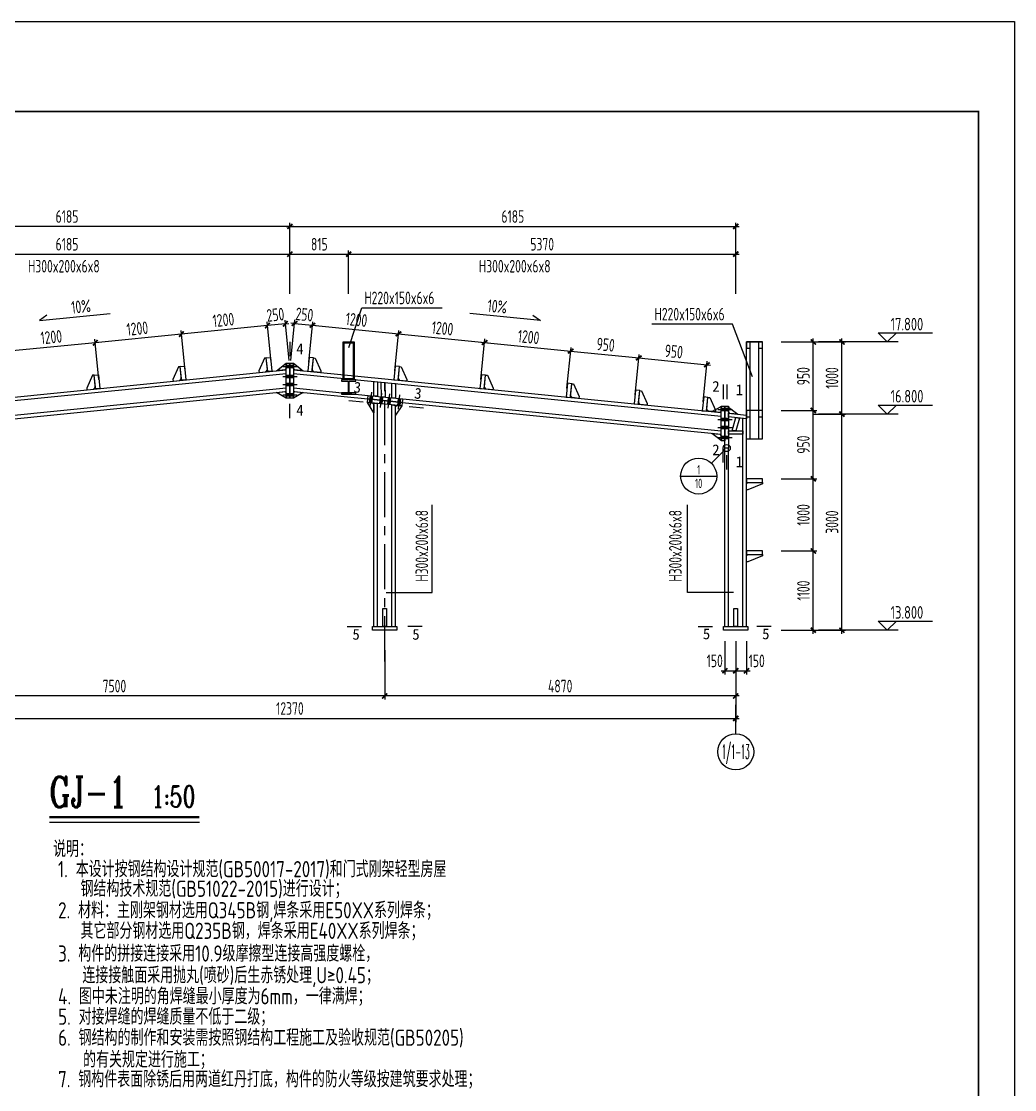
# Model space of a CAD drawing. Extents: x -321761 to 1215725, y 241863 to 438812.
# Drawn here: x 1141164 to 1168725, y 271612 to 301263 of the extents above; entities that cross this region are included whole.
import ezdxf
from ezdxf.enums import TextEntityAlignment as Align

# ---------------------------------------------------------------- set-up
doc = ezdxf.new("R2010")
doc.units = 0
doc.header["$LTSCALE"] = 1000
doc.linetypes.add('CENTER', pattern=[2, 1.25, -0.25, 0.25, -0.25])
doc.linetypes.add('HIDDEN', pattern=[0.375, 0.25, -0.125])
doc.layers.get('0').update_dxf_attribs({"linetype": 'CONTINUOUS'})
doc.layers.get('Defpoints').update_dxf_attribs({"linetype": 'CONTINUOUS'})
for name, color, linetype in [('10', 7, 'CONTINUOUS'), ('114', 2, 'CONTINUOUS'), ('130', 253, 'CONTINUOUS'), ('14', 2, 'CONTINUOUS'), ('AXIS', 253, 'CENTER'), ('AXIS_NUM', 7, 'CONTINUOUS'), ('BORDER', 7, 'CONTINUOUS'), ('DIM', 3, 'CONTINUOUS'), ('DIM_SYMB', 3, 'CONTINUOUS'), ('PUB_TEXT', 7, 'CONTINUOUS'), ('墙线__粗线', 7, 'CONTINUOUS'), ('女儿墙', 3, 'HIDDEN'), ('尺寸标注', 253, 'CONTINUOUS'), ('柱子', 3, 'CONTINUOUS'), ('标注文字', 3, 'CONTINUOUS'), ('楼层标高', 253, 'CONTINUOUS'), ('索引符号标注', 253, 'CONTINUOUS')]:
    doc.layers.add(name, color=color, linetype=linetype)
doc.styles.add('_TCH_AXIS', font='COMPLEX', dxfattribs={"bigfont": 'GBCBIG'})
doc.styles.add('PkpmHz', font='Pkpmeng', dxfattribs={"width": 0.7, "bigfont": 'hztxt'})
doc.styles.add('TESSDREN', font='tssdeng.shx', dxfattribs={"width": 0.7, "height": 300, "bigfont": 'tssdchn.shx'})
doc.styles.add('TSSD_Axis', font='Complex.shx', dxfattribs={"width": 0.7, "bigfont": 'hztxt.shx'})
doc.styles.add('TSSD_Dimension', font='Tssdeng.shx', dxfattribs={"width": 0.7, "bigfont": 'hztxt.shx'})
doc.styles.add('TSSD_Rein', font='Tssdeng.shx', dxfattribs={"width": 0.7, "bigfont": 'hztxt.shx'})
doc.styles.add('宋体', font='宋体', dxfattribs={"height": 3})
doc.dimstyles.new('TSSD_50_100', dxfattribs={"dimtxt": 350, "dimasz": 100, "dimexe": 100, "dimexo": 250, "dimgap": 100, "dimtad": 1, "dimdec": 0, "dimlfac": 0.5, "dimzin": 0, "dimdsep": 46, "dimtxsty": 'TSSD_Dimension', "dimblk": 'ARCHTICK', "dimblk1": 'ARCHTICK', "dimblk2": 'ARCHTICK', "dimcen": 0, "dimdle": 100, "dimclrt": 7, "dimadec": 0, "dimazin": 0, "dimtfac": 1, "dimtdec": 0, "dimtix": 1, "dimtmove": 2, "dimatfit": 3, "dimldrblk": 'ARCHTICK', "dimfxl": 1, "dimtolj": 1, "dimtzin": 0, "dimarcsym": 0})

# ---------------------------------------------------------------- blocks, each defined once
blk = doc.blocks.new('_ArchTick')
at = {"color": 0, "linetype": 'ByBlock', "const_width": 0.5}
blk.add_lwpolyline([(-0.71, -0.71), (0.71, 0.71)], dxfattribs=at)
blk = doc.blocks.new('*D807')
at = {"layer": 'Defpoints', "color": 0}
for p in [(1160686, 284308), (1160986, 284308), (1160986, 283238)]:
    blk.add_point(p, dxfattribs=at)
at = {"layer": 'DIM', "color": 0, "lineweight": -2}
for p, q in [((1160686, 284058), (1160686, 283138)), ((1160986, 284058), (1160986, 283138)), ((1160586, 283238), (1161086, 283238))]:
    blk.add_line(p, q, dxfattribs=at)
at = {"layer": 'DIM', "color": 0, "lineweight": -2, "xscale": 100, "yscale": 100, "zscale": 100, "rotation": 180}
blk.add_blockref('_ArchTick', (1160686, 283238), dxfattribs=at)
at = {"layer": 'DIM', "color": 0, "lineweight": -2, "xscale": 100, "yscale": 100, "zscale": 100}
blk.add_blockref('_ArchTick', (1160986, 283238), dxfattribs=at)
at = {"layer": 'DIM', "color": 7, "insert": (1160404, 283513), "char_height": 350, "attachment_point": 5, "style": 'TSSD_Dimension'}
blk.add_mtext('\\A1;150', dxfattribs=at)
blk = doc.blocks.new('*D808')
at = {"layer": 'Defpoints', "color": 0}
for p in [(1160986, 284308), (1161286, 284308), (1161286, 283238)]:
    blk.add_point(p, dxfattribs=at)
at = {"layer": 'DIM', "color": 0, "lineweight": -2}
for p, q in [((1160986, 284058), (1160986, 283138)), ((1161286, 284058), (1161286, 283138)), ((1160886, 283238), (1161386, 283238))]:
    blk.add_line(p, q, dxfattribs=at)
at = {"layer": 'DIM', "color": 0, "lineweight": -2, "xscale": 100, "yscale": 100, "zscale": 100, "rotation": 180}
blk.add_blockref('_ArchTick', (1160986, 283238), dxfattribs=at)
at = {"layer": 'DIM', "color": 0, "lineweight": -2, "xscale": 100, "yscale": 100, "zscale": 100}
blk.add_blockref('_ArchTick', (1161286, 283238), dxfattribs=at)
at = {"layer": 'DIM', "color": 7, "insert": (1161569, 283513), "char_height": 350, "attachment_point": 5, "style": 'TSSD_Dimension'}
blk.add_mtext('\\A1;150', dxfattribs=at)
blk = doc.blocks.new('*D809')
at = {"layer": 'Defpoints', "color": 0}
for p in [(1136246, 284058), (1151246, 284058), (1136246, 282538)]:
    blk.add_point(p, dxfattribs=at)
at = {"layer": 'DIM', "color": 0, "lineweight": -2}
for p, q in [((1136246, 283808), (1136246, 282438)), ((1151246, 283808), (1151246, 282438)), ((1151346, 282538), (1136146, 282538))]:
    blk.add_line(p, q, dxfattribs=at)
at = {"layer": 'DIM', "color": 0, "lineweight": -2, "xscale": 100, "yscale": 100, "zscale": 100, "rotation": 180}
blk.add_blockref('_ArchTick', (1136246, 282538), dxfattribs=at)
at = {"layer": 'DIM', "color": 0, "lineweight": -2, "xscale": 100, "yscale": 100, "zscale": 100}
blk.add_blockref('_ArchTick', (1151246, 282538), dxfattribs=at)
at = {"layer": 'DIM', "color": 7, "insert": (1143746, 282813), "char_height": 350, "attachment_point": 5, "style": 'TSSD_Dimension'}
blk.add_mtext('\\A1;7500', dxfattribs=at)
blk = doc.blocks.new('*D812')
at = {"layer": 'Defpoints', "color": 0}
for p in [(1148616, 294802), (1136246, 293452), (1148616, 293452)]:
    blk.add_point(p, dxfattribs=at)
at = {"layer": 'DIM', "color": 0, "lineweight": -2}
for p, q in [((1136146, 294802), (1148716, 294802)), ((1136246, 293702), (1136246, 294902)), ((1148616, 293702), (1148616, 294902))]:
    blk.add_line(p, q, dxfattribs=at)
at = {"layer": 'DIM', "color": 0, "lineweight": -2, "xscale": 100, "yscale": 100, "zscale": 100, "rotation": 180}
blk.add_blockref('_ArchTick', (1136246, 294802), dxfattribs=at)
at = {"layer": 'DIM', "color": 0, "lineweight": -2, "xscale": 100, "yscale": 100, "zscale": 100}
blk.add_blockref('_ArchTick', (1148616, 294802), dxfattribs=at)
at = {"layer": 'DIM', "color": 7, "insert": (1142431, 295077), "char_height": 350, "attachment_point": 5, "style": 'TSSD_Dimension'}
blk.add_mtext('\\A1;6185', dxfattribs=at)
blk = doc.blocks.new('*D813')
at = {"layer": 'Defpoints', "color": 0}
for p in [(1160986, 294802), (1150246, 293452), (1160986, 293452)]:
    blk.add_point(p, dxfattribs=at)
at = {"layer": 'DIM', "color": 0, "lineweight": -2}
for p, q in [((1150146, 294802), (1161086, 294802)), ((1150246, 293702), (1150246, 294902)), ((1160986, 293702), (1160986, 294902))]:
    blk.add_line(p, q, dxfattribs=at)
at = {"layer": 'DIM', "color": 0, "lineweight": -2, "xscale": 100, "yscale": 100, "zscale": 100, "rotation": 180}
blk.add_blockref('_ArchTick', (1150246, 294802), dxfattribs=at)
at = {"layer": 'DIM', "color": 0, "lineweight": -2, "xscale": 100, "yscale": 100, "zscale": 100}
blk.add_blockref('_ArchTick', (1160986, 294802), dxfattribs=at)
at = {"layer": 'DIM', "color": 7, "insert": (1155616, 295077), "char_height": 350, "attachment_point": 5, "style": 'TSSD_Dimension'}
blk.add_mtext('\\A1;5370', dxfattribs=at)
blk = doc.blocks.new('*D814')
at = {"layer": 'Defpoints', "color": 0}
for p in [(1147992, 292821), (1148119, 291552), (1148616, 291602)]:
    blk.add_point(p, dxfattribs=at)
at = {"layer": 'DIM', "color": 0, "lineweight": -2}
for p, q in [((1148591, 291851), (1148480, 292970)), ((1147992, 292821), (1147892, 292811)), ((1148094, 291801), (1147982, 292920)), ((1148489, 292870), (1147992, 292821)), ((1148489, 292870), (1148589, 292880))]:
    blk.add_line(p, q, dxfattribs=at)
at = {"layer": 'DIM', "color": 0, "lineweight": -2, "xscale": 100, "yscale": 100, "zscale": 100}
for p, rotation in [((1148489, 292870), 185.7087476760447), ((1147992, 292821), 5.708747676044717)]:
    blk.add_blockref('_ArchTick', p, dxfattribs=dict(at, rotation=rotation))
at = {"layer": 'DIM', "color": 7, "insert": (1148213, 293119), "char_height": 350, "attachment_point": 5, "rotation": 5.7087, "style": 'TSSD_Dimension'}
blk.add_mtext('\\A1;250', dxfattribs=at)
blk = doc.blocks.new('*D815')
at = {"layer": 'Defpoints', "color": 0}
for p in [(1145604, 292582), (1148119, 291552), (1145731, 291313)]:
    blk.add_point(p, dxfattribs=at)
at = {"layer": 'DIM', "color": 0, "lineweight": -2}
for p, q in [((1148091, 292831), (1145504, 292572)), ((1145706, 291562), (1145594, 292682)), ((1148094, 291801), (1147982, 292920))]:
    blk.add_line(p, q, dxfattribs=at)
at = {"layer": 'DIM', "color": 0, "lineweight": -2, "xscale": 100, "yscale": 100, "zscale": 100}
for p, rotation in [((1145604, 292582), 185.7087476760834), ((1147992, 292821), 5.70874767608335)]:
    blk.add_blockref('_ArchTick', p, dxfattribs=dict(at, rotation=rotation))
at = {"layer": 'DIM', "color": 7, "insert": (1146771, 292975), "char_height": 350, "attachment_point": 5, "rotation": 5.7087, "style": 'TSSD_Dimension'}
blk.add_mtext('\\A1;1200', dxfattribs=at)
blk = doc.blocks.new('*D816')
at = {"layer": 'Defpoints', "color": 0}
for p in [(1143216, 292343), (1145731, 291313), (1143343, 291074)]:
    blk.add_point(p, dxfattribs=at)
at = {"layer": 'DIM', "color": 0, "lineweight": -2}
for p, q in [((1145706, 291562), (1145594, 292682)), ((1145703, 292592), (1143116, 292333)), ((1143318, 291323), (1143206, 292443))]:
    blk.add_line(p, q, dxfattribs=at)
at = {"layer": 'DIM', "color": 0, "lineweight": -2, "xscale": 100, "yscale": 100, "zscale": 100}
for p, rotation in [((1145604, 292582), 5.70874767608335), ((1143216, 292343), 185.7087476760834)]:
    blk.add_blockref('_ArchTick', p, dxfattribs=dict(at, rotation=rotation))
at = {"layer": 'DIM', "color": 7, "insert": (1144382, 292736), "char_height": 350, "attachment_point": 5, "rotation": 5.7087, "style": 'TSSD_Dimension'}
blk.add_mtext('\\A1;1200', dxfattribs=at)
blk = doc.blocks.new('*D817')
at = {"layer": 'Defpoints', "color": 0}
for p in [(1140828, 292105), (1143343, 291074), (1140955, 290835)]:
    blk.add_point(p, dxfattribs=at)
at = {"layer": 'DIM', "color": 0, "lineweight": -2}
for p, q in [((1143315, 292353), (1140728, 292095)), ((1143318, 291323), (1143206, 292443)), ((1140930, 291084), (1140818, 292204))]:
    blk.add_line(p, q, dxfattribs=at)
at = {"layer": 'DIM', "color": 0, "lineweight": -2, "xscale": 100, "yscale": 100, "zscale": 100}
for p, rotation in [((1143216, 292343), 5.70874767608335), ((1140828, 292105), 185.7087476760834)]:
    blk.add_blockref('_ArchTick', p, dxfattribs=dict(at, rotation=rotation))
at = {"layer": 'DIM', "color": 7, "insert": (1141994, 292498), "char_height": 350, "attachment_point": 5, "rotation": 5.7087, "style": 'TSSD_Dimension'}
blk.add_mtext('\\A1;1200', dxfattribs=at)
blk = doc.blocks.new('*D820')
at = {"layer": 'Defpoints', "color": 0}
for p in [(1149241, 292827), (1148616, 291602), (1149114, 291552)]:
    blk.add_point(p, dxfattribs=at)
at = {"layer": 'DIM', "color": 0, "lineweight": -2}
for p, q in [((1148641, 291851), (1148754, 292976)), ((1148744, 292877), (1148644, 292887)), ((1148744, 292877), (1149241, 292827)), ((1149139, 291801), (1149251, 292926)), ((1149241, 292827), (1149341, 292817))]:
    blk.add_line(p, q, dxfattribs=at)
at = {"layer": 'DIM', "color": 0, "lineweight": -2, "xscale": 100, "yscale": 100, "zscale": 100}
for p, rotation in [((1148744, 292877), 354.284827268692), ((1149241, 292827), 174.284827268692)]:
    blk.add_blockref('_ArchTick', p, dxfattribs=dict(at, rotation=rotation))
at = {"layer": 'DIM', "color": 7, "insert": (1149020, 293125), "char_height": 350, "attachment_point": 5, "rotation": 354.2848, "style": 'TSSD_Dimension'}
blk.add_mtext('\\A1;250', dxfattribs=at)
blk = doc.blocks.new('*D821')
at = {"layer": 'Defpoints', "color": 0}
for p in [(1151629, 292588), (1149114, 291552), (1151502, 291313)]:
    blk.add_point(p, dxfattribs=at)
at = {"layer": 'DIM', "color": 0, "lineweight": -2}
for p, q in [((1149139, 291801), (1149251, 292926)), ((1149142, 292837), (1151729, 292578)), ((1151527, 291562), (1151639, 292687))]:
    blk.add_line(p, q, dxfattribs=at)
at = {"layer": 'DIM', "color": 0, "lineweight": -2, "xscale": 100, "yscale": 100, "zscale": 100}
for p, rotation in [((1149241, 292827), 174.2848272685571), ((1151629, 292588), 354.2848272685571)]:
    blk.add_blockref('_ArchTick', p, dxfattribs=dict(at, rotation=rotation))
at = {"layer": 'DIM', "color": 7, "insert": (1150463, 292981), "char_height": 350, "attachment_point": 5, "rotation": 354.2848, "style": 'TSSD_Dimension'}
blk.add_mtext('\\A1;1200', dxfattribs=at)
blk = doc.blocks.new('*D822')
at = {"layer": 'Defpoints', "color": 0}
for p in [(1154018, 292349), (1151502, 291313), (1153890, 291074)]:
    blk.add_point(p, dxfattribs=at)
at = {"layer": 'DIM', "color": 0, "lineweight": -2}
for p, q in [((1151527, 291562), (1151639, 292687)), ((1151530, 292598), (1154117, 292339)), ((1153915, 291323), (1154028, 292448))]:
    blk.add_line(p, q, dxfattribs=at)
at = {"layer": 'DIM', "color": 0, "lineweight": -2, "xscale": 100, "yscale": 100, "zscale": 100}
for p, rotation in [((1151629, 292588), 174.2848272685571), ((1154018, 292349), 354.2848272685571)]:
    blk.add_blockref('_ArchTick', p, dxfattribs=dict(at, rotation=rotation))
at = {"layer": 'DIM', "color": 7, "insert": (1152851, 292742), "char_height": 350, "attachment_point": 5, "rotation": 354.2848, "style": 'TSSD_Dimension'}
blk.add_mtext('\\A1;1200', dxfattribs=at)
blk = doc.blocks.new('*D823')
at = {"layer": 'Defpoints', "color": 0}
for p in [(1156406, 292110), (1153890, 291074), (1156278, 290835)]:
    blk.add_point(p, dxfattribs=at)
at = {"layer": 'DIM', "color": 0, "lineweight": -2}
for p, q in [((1153915, 291323), (1154028, 292448)), ((1153918, 292359), (1156505, 292100)), ((1156303, 291084), (1156416, 292209))]:
    blk.add_line(p, q, dxfattribs=at)
at = {"layer": 'DIM', "color": 0, "lineweight": -2, "xscale": 100, "yscale": 100, "zscale": 100}
for p, rotation in [((1154018, 292349), 174.2848272685571), ((1156406, 292110), 354.2848272685571)]:
    blk.add_blockref('_ArchTick', p, dxfattribs=dict(at, rotation=rotation))
at = {"layer": 'DIM', "color": 7, "insert": (1155239, 292503), "char_height": 350, "attachment_point": 5, "rotation": 354.2848, "style": 'TSSD_Dimension'}
blk.add_mtext('\\A1;1200', dxfattribs=at)
blk = doc.blocks.new('*D824')
at = {"layer": 'Defpoints', "color": 0}
for p in [(1158296, 291921), (1156278, 290835), (1158169, 290646)]:
    blk.add_point(p, dxfattribs=at)
at = {"layer": 'DIM', "color": 0, "lineweight": -2}
for p, q in [((1156303, 291084), (1156416, 292209)), ((1156306, 292120), (1158396, 291911)), ((1158194, 290895), (1158306, 292020))]:
    blk.add_line(p, q, dxfattribs=at)
at = {"layer": 'DIM', "color": 0, "lineweight": -2, "xscale": 100, "yscale": 100, "zscale": 100}
for p, rotation in [((1156406, 292110), 174.2848272685571), ((1158296, 291921), 354.2848272685571)]:
    blk.add_blockref('_ArchTick', p, dxfattribs=dict(at, rotation=rotation))
at = {"layer": 'DIM', "color": 7, "insert": (1157378, 292289), "char_height": 350, "attachment_point": 5, "rotation": 354.2848, "style": 'TSSD_Dimension'}
blk.add_mtext('\\A1;950', dxfattribs=at)
blk = doc.blocks.new('*D825')
at = {"layer": 'Defpoints', "color": 0}
for p in [(1160187, 291731), (1158169, 290646), (1160059, 290457)]:
    blk.add_point(p, dxfattribs=at)
at = {"layer": 'DIM', "color": 0, "lineweight": -2}
for p, q in [((1158194, 290895), (1158306, 292020)), ((1158197, 291931), (1160286, 291721)), ((1160084, 290705), (1160197, 291831))]:
    blk.add_line(p, q, dxfattribs=at)
at = {"layer": 'DIM', "color": 0, "lineweight": -2, "xscale": 100, "yscale": 100, "zscale": 100}
for p, rotation in [((1158296, 291921), 174.2848272685571), ((1160187, 291731), 354.2848272685571)]:
    blk.add_blockref('_ArchTick', p, dxfattribs=dict(at, rotation=rotation))
at = {"layer": 'DIM', "color": 7, "insert": (1159269, 292100), "char_height": 350, "attachment_point": 5, "rotation": 354.2848, "style": 'TSSD_Dimension'}
blk.add_mtext('\\A1;950', dxfattribs=at)
blk = doc.blocks.new('ts_axno')
at = {"color": 0, "linetype": 'ByBlock', "lineweight": -2}
blk.add_circle((0, 0), 0.5, dxfattribs=at)
at = {"color": 0, "linetype": 'ByBlock', "lineweight": -2, "style": 'TSSD_Axis', "width": 0.7}
blk.add_attdef('A', text='', height=0.6, dxfattribs=at).set_placement((0, 0), align=Align.MIDDLE_CENTER)
blk = doc.blocks.new('*D830')
at = {"layer": 'Defpoints', "color": 0}
for p in [(1151246, 284058), (1160986, 284058), (1151246, 282538)]:
    blk.add_point(p, dxfattribs=at)
at = {"layer": 'DIM', "color": 0, "lineweight": -2}
for p, q in [((1151246, 283808), (1151246, 282438)), ((1160986, 283808), (1160986, 282438)), ((1161086, 282538), (1151146, 282538))]:
    blk.add_line(p, q, dxfattribs=at)
at = {"layer": 'DIM', "color": 0, "lineweight": -2, "xscale": 100, "yscale": 100, "zscale": 100, "rotation": 180}
blk.add_blockref('_ArchTick', (1151246, 282538), dxfattribs=at)
at = {"layer": 'DIM', "color": 0, "lineweight": -2, "xscale": 100, "yscale": 100, "zscale": 100}
blk.add_blockref('_ArchTick', (1160986, 282538), dxfattribs=at)
at = {"layer": 'DIM', "color": 7, "insert": (1156116, 282813), "char_height": 350, "attachment_point": 5, "style": 'TSSD_Dimension'}
blk.add_mtext('\\A1;4870', dxfattribs=at)
blk = doc.blocks.new('*D831')
at = {"layer": 'Defpoints', "color": 0}
for p in [(1136246, 283422), (1160986, 283422), (1160986, 281916)]:
    blk.add_point(p, dxfattribs=at)
at = {"layer": 'DIM', "color": 0, "lineweight": -2}
for p, q in [((1136246, 283172), (1136246, 281816)), ((1160986, 283172), (1160986, 281816)), ((1136146, 281916), (1161086, 281916))]:
    blk.add_line(p, q, dxfattribs=at)
at = {"layer": 'DIM', "color": 0, "lineweight": -2, "xscale": 100, "yscale": 100, "zscale": 100, "rotation": 180}
blk.add_blockref('_ArchTick', (1136246, 281916), dxfattribs=at)
at = {"layer": 'DIM', "color": 0, "lineweight": -2, "xscale": 100, "yscale": 100, "zscale": 100}
blk.add_blockref('_ArchTick', (1160986, 281916), dxfattribs=at)
at = {"layer": 'DIM', "color": 7, "insert": (1148616, 282191), "char_height": 350, "attachment_point": 5, "style": 'TSSD_Dimension'}
blk.add_mtext('\\A1;12370', dxfattribs=at)
blk = doc.blocks.new('*D832')
at = {"layer": 'Defpoints', "color": 0}
for p in [(1162873, 290364), (1163933, 290364), (1162873, 284364)]:
    blk.add_point(p, dxfattribs=at)
at = {"layer": 'DIM', "color": 0, "lineweight": -2}
for p, q in [((1163123, 290364), (1164033, 290364)), ((1163933, 284264), (1163933, 290464)), ((1163123, 284364), (1164033, 284364))]:
    blk.add_line(p, q, dxfattribs=at)
at = {"layer": 'DIM', "color": 0, "lineweight": -2, "xscale": 100, "yscale": 100, "zscale": 100}
for p, rotation in [((1163933, 290364), 90), ((1163933, 284364), 270)]:
    blk.add_blockref('_ArchTick', p, dxfattribs=dict(at, rotation=rotation))
at = {"layer": 'DIM', "color": 7, "insert": (1163658, 287364), "char_height": 350, "attachment_point": 5, "rotation": 90, "style": 'TSSD_Dimension'}
blk.add_mtext('\\A1;3000', dxfattribs=at)
blk = doc.blocks.new('*D833')
at = {"layer": 'Defpoints', "color": 0}
for p in [(1162873, 292364), (1163933, 292364), (1162873, 290364)]:
    blk.add_point(p, dxfattribs=at)
at = {"layer": 'DIM', "color": 0, "lineweight": -2}
for p, q in [((1163123, 292364), (1164033, 292364)), ((1163933, 290264), (1163933, 292464)), ((1163123, 290364), (1164033, 290364))]:
    blk.add_line(p, q, dxfattribs=at)
at = {"layer": 'DIM', "color": 0, "lineweight": -2, "xscale": 100, "yscale": 100, "zscale": 100}
for p, rotation in [((1163933, 292364), 90), ((1163933, 290364), 270)]:
    blk.add_blockref('_ArchTick', p, dxfattribs=dict(at, rotation=rotation))
at = {"layer": 'DIM', "color": 7, "insert": (1163658, 291364), "char_height": 350, "attachment_point": 5, "rotation": 90, "style": 'TSSD_Dimension'}
blk.add_mtext('\\A1;1000', dxfattribs=at)
blk = doc.blocks.new('*D834')
at = {"layer": 'Defpoints', "color": 0}
for p in [(1161998, 286564), (1163139, 286564), (1161998, 284364)]:
    blk.add_point(p, dxfattribs=at)
at = {"layer": 'DIM', "color": 0, "lineweight": -2}
for p, q in [((1162248, 286564), (1163239, 286564)), ((1163139, 284264), (1163139, 286664)), ((1162248, 284364), (1163239, 284364))]:
    blk.add_line(p, q, dxfattribs=at)
at = {"layer": 'DIM', "color": 0, "lineweight": -2, "xscale": 100, "yscale": 100, "zscale": 100}
for p, rotation in [((1163139, 286564), 90), ((1163139, 284364), 270)]:
    blk.add_blockref('_ArchTick', p, dxfattribs=dict(at, rotation=rotation))
at = {"layer": 'DIM', "color": 7, "insert": (1162864, 285464), "char_height": 350, "attachment_point": 5, "rotation": 90, "style": 'TSSD_Dimension'}
blk.add_mtext('\\A1;1100', dxfattribs=at)
blk = doc.blocks.new('*D835')
at = {"layer": 'Defpoints', "color": 0}
for p in [(1161998, 288564), (1163139, 288564), (1161998, 286564)]:
    blk.add_point(p, dxfattribs=at)
at = {"layer": 'DIM', "color": 0, "lineweight": -2}
for p, q in [((1162248, 288564), (1163239, 288564)), ((1163139, 286464), (1163139, 288664)), ((1162248, 286564), (1163239, 286564))]:
    blk.add_line(p, q, dxfattribs=at)
at = {"layer": 'DIM', "color": 0, "lineweight": -2, "xscale": 100, "yscale": 100, "zscale": 100}
for p, rotation in [((1163139, 288564), 90), ((1163139, 286564), 270)]:
    blk.add_blockref('_ArchTick', p, dxfattribs=dict(at, rotation=rotation))
at = {"layer": 'DIM', "color": 7, "insert": (1162864, 287564), "char_height": 350, "attachment_point": 5, "rotation": 90, "style": 'TSSD_Dimension'}
blk.add_mtext('\\A1;1000', dxfattribs=at)
blk = doc.blocks.new('*D836')
at = {"layer": 'Defpoints', "color": 0}
for p in [(1161998, 290464), (1163139, 290464), (1161998, 288564)]:
    blk.add_point(p, dxfattribs=at)
at = {"layer": 'DIM', "color": 0, "lineweight": -2}
for p, q in [((1162248, 290464), (1163239, 290464)), ((1163139, 288464), (1163139, 290564)), ((1162248, 288564), (1163239, 288564))]:
    blk.add_line(p, q, dxfattribs=at)
at = {"layer": 'DIM', "color": 0, "lineweight": -2, "xscale": 100, "yscale": 100, "zscale": 100}
for p, rotation in [((1163139, 290464), 90), ((1163139, 288564), 270)]:
    blk.add_blockref('_ArchTick', p, dxfattribs=dict(at, rotation=rotation))
at = {"layer": 'DIM', "color": 7, "insert": (1162864, 289514), "char_height": 350, "attachment_point": 5, "rotation": 90, "style": 'TSSD_Dimension'}
blk.add_mtext('\\A1;950', dxfattribs=at)
blk = doc.blocks.new('*D837')
at = {"layer": 'Defpoints', "color": 0}
for p in [(1161998, 292364), (1163139, 292364), (1161998, 290464)]:
    blk.add_point(p, dxfattribs=at)
at = {"layer": 'DIM', "color": 0, "lineweight": -2}
for p, q in [((1162248, 292364), (1163239, 292364)), ((1163139, 290364), (1163139, 292464)), ((1162248, 290464), (1163239, 290464))]:
    blk.add_line(p, q, dxfattribs=at)
at = {"layer": 'DIM', "color": 0, "lineweight": -2, "xscale": 100, "yscale": 100, "zscale": 100}
for p, rotation in [((1163139, 292364), 90), ((1163139, 290464), 270)]:
    blk.add_blockref('_ArchTick', p, dxfattribs=dict(at, rotation=rotation))
at = {"layer": 'DIM', "color": 7, "insert": (1162864, 291414), "char_height": 350, "attachment_point": 5, "rotation": 90, "style": 'TSSD_Dimension'}
blk.add_mtext('\\A1;950', dxfattribs=at)
blk = doc.blocks.new('*D838')
at = {"layer": 'Defpoints', "color": 0}
for p in [(1150246, 294802), (1148616, 293702), (1150246, 293452)]:
    blk.add_point(p, dxfattribs=at)
at = {"layer": 'DIM', "color": 0, "lineweight": -2}
for p, q in [((1148516, 294802), (1150346, 294802)), ((1148616, 293952), (1148616, 294902)), ((1150246, 293702), (1150246, 294902))]:
    blk.add_line(p, q, dxfattribs=at)
at = {"layer": 'DIM', "color": 0, "lineweight": -2, "xscale": 100, "yscale": 100, "zscale": 100, "rotation": 180}
blk.add_blockref('_ArchTick', (1148616, 294802), dxfattribs=at)
at = {"layer": 'DIM', "color": 0, "lineweight": -2, "xscale": 100, "yscale": 100, "zscale": 100}
blk.add_blockref('_ArchTick', (1150246, 294802), dxfattribs=at)
at = {"layer": 'DIM', "color": 7, "insert": (1149431, 295077), "char_height": 350, "attachment_point": 5, "style": 'TSSD_Dimension'}
blk.add_mtext('\\A1;815', dxfattribs=at)
blk = doc.blocks.new('*D839')
at = {"layer": 'Defpoints', "color": 0}
for p in [(1160986, 295571), (1148616, 293702), (1160986, 293702)]:
    blk.add_point(p, dxfattribs=at)
at = {"layer": 'DIM', "color": 0, "lineweight": -2}
for p, q in [((1148616, 293952), (1148616, 295671)), ((1160986, 293952), (1160986, 295671)), ((1148516, 295571), (1161086, 295571))]:
    blk.add_line(p, q, dxfattribs=at)
at = {"layer": 'DIM', "color": 0, "lineweight": -2, "xscale": 100, "yscale": 100, "zscale": 100, "rotation": 180}
blk.add_blockref('_ArchTick', (1148616, 295571), dxfattribs=at)
at = {"layer": 'DIM', "color": 0, "lineweight": -2, "xscale": 100, "yscale": 100, "zscale": 100}
blk.add_blockref('_ArchTick', (1160986, 295571), dxfattribs=at)
at = {"layer": 'DIM', "color": 7, "insert": (1154801, 295846), "char_height": 350, "attachment_point": 5, "style": 'TSSD_Dimension'}
blk.add_mtext('\\A1;6185', dxfattribs=at)
blk = doc.blocks.new('*D840')
at = {"layer": 'Defpoints', "color": 0}
for p in [(1136246, 295571), (1136246, 293702), (1148616, 293702)]:
    blk.add_point(p, dxfattribs=at)
at = {"layer": 'DIM', "color": 0, "lineweight": -2}
for p, q in [((1136246, 293952), (1136246, 295671)), ((1148616, 293952), (1148616, 295671)), ((1148716, 295571), (1136146, 295571))]:
    blk.add_line(p, q, dxfattribs=at)
at = {"layer": 'DIM', "color": 0, "lineweight": -2, "xscale": 100, "yscale": 100, "zscale": 100, "rotation": 180}
blk.add_blockref('_ArchTick', (1136246, 295571), dxfattribs=at)
at = {"layer": 'DIM', "color": 0, "lineweight": -2, "xscale": 100, "yscale": 100, "zscale": 100}
blk.add_blockref('_ArchTick', (1148616, 295571), dxfattribs=at)
at = {"layer": 'DIM', "color": 7, "insert": (1142431, 295846), "char_height": 350, "attachment_point": 5, "style": 'TSSD_Dimension'}
blk.add_mtext('\\A1;6185', dxfattribs=at)

msp = doc.modelspace()

# ---------------------------------------------------------------- linework, layer by layer
at = {"layer": '10', "ltscale": 100}
for p, q in [((1148616.3, 292371.8), (1148616.3, 291971.8)), ((1160636.3, 291180.8), (1160636.3, 290780.8)), ((1160736.3, 291180.8), (1160736.3, 290780.8)), ((1148616.3, 290251.2), (1148616.3, 290651.2)), ((1150247.4, 290742.8), (1150645.5, 290703)), ((1152322.4, 290527.4), (1151924.4, 290567.2)), ((1160636.3, 289020.8), (1160636.3, 289420.8)), ((1160736.3, 288820.8), (1160736.3, 289220.8)), ((1150206.3, 284463.8), (1150606.3, 284463.8)), ((1152286.3, 284463.8), (1151886.3, 284463.8)), ((1159946.3, 284463.8), (1160346.3, 284463.8)), ((1161970.8, 284463.8), (1161570.8, 284463.8))]:
    msp.add_line(p, q, dxfattribs=at)
at = {"layer": '10'}
for points in [[(1141875.1, 293111.6), (1141666.2, 292958.9), (1143625.9, 293155)], [(1155357.4, 293111.6), (1155566.4, 292958.9), (1153606.7, 293155)]]:
    msp.add_lwpolyline(points, dxfattribs=at)
at = {"layer": '114', "ltscale": 100}
for p, q in [((1148416.3, 291681.8), (1148816.3, 291681.8)), ((1148416.3, 291401.3), (1148816.3, 291401.3)), ((1148416.3, 291179.3), (1148816.3, 291179.3)), ((1148416.3, 290898.8), (1148816.3, 290898.8)), ((1150846.8, 290574.6), (1150886.6, 290972.6)), ((1151125.9, 290546.6), (1151165.7, 290944.7)), ((1151346.8, 290524.5), (1151386.6, 290922.5)), ((1151625.9, 290496.6), (1151665.7, 290894.6)), ((1160486.3, 290493.8), (1160886.3, 290493.8)), ((1160486.3, 290213.3), (1160886.3, 290213.3)), ((1160486.3, 289991.3), (1160886.3, 289991.3)), ((1160486.3, 289710.8), (1160886.3, 289710.8))]:
    msp.add_line(p, q, dxfattribs=at)
at = {"layer": '114', "color": 1, "lineweight": 70, "ltscale": 100}
for p, q in [((1148516.3, 291681.8), (1148716.3, 291681.8)), ((1148516.3, 291401.3), (1148716.3, 291401.3)), ((1148516.3, 291179.3), (1148716.3, 291179.3)), ((1148516.3, 290898.8), (1148716.3, 290898.8)), ((1150856.7, 290674.1), (1150876.6, 290873.1)), ((1151135.8, 290646.1), (1151155.7, 290845.1)), ((1151356.7, 290624), (1151376.6, 290823)), ((1151635.8, 290596.1), (1151655.7, 290795.1)), ((1160586.3, 290493.8), (1160786.3, 290493.8)), ((1160586.3, 290213.3), (1160786.3, 290213.3)), ((1160586.3, 289991.3), (1160786.3, 289991.3)), ((1160586.3, 289710.8), (1160786.3, 289710.8))]:
    msp.add_line(p, q, dxfattribs=at)
at = {"layer": '14', "ltscale": 100}
for p, q in [((1148247.6, 291564.9), (1148516.3, 291771.8)), ((1148516.3, 290801.8), (1148516.3, 291771.8)), ((1148516.3, 291771.8), (1148616.3, 291771.8)), ((1148516.3, 291771.8), (1148516.3, 291631.8)), ((1148616.3, 290801.8), (1148616.3, 291771.8)), ((1148616.3, 291771.8), (1148716.3, 291771.8)), ((1148616.3, 291771.8), (1148616.3, 290801.8)), ((1148716.3, 291771.8), (1148716.3, 290801.8)), ((1148716.3, 291631.8), (1148716.3, 291771.8)), ((1148716.3, 291771.8), (1148984.9, 291564.9)), ((1148476.5, 291587.8), (1148247.6, 291564.9)), ((1148516.3, 291631.8), (1148476.5, 291587.8)), ((1148756.1, 291587.8), (1148716.3, 291631.8)), ((1148984.9, 291564.9), (1148756.1, 291587.8)), ((1150946.3, 290866.1), (1150946.3, 291268.1)), ((1150946.3, 291268.1), (1151046.3, 291258.1)), ((1151046.3, 291258.1), (1151046.3, 290856.1)), ((1151157.7, 290844.9), (1151145.8, 291248.1)), ((1151145.8, 291248.1), (1151245.3, 291238.2)), ((1151245.3, 291238.2), (1151257.2, 290835)), ((1151446.3, 290816.1), (1151446.3, 291218.1)), ((1151446.3, 291218.1), (1151546.3, 291208.1)), ((1151546.3, 291208.1), (1151546.3, 290806.1)), ((1148247.6, 290961.9), (1148476.5, 290984.8)), ((1148516.3, 290808.8), (1148247.6, 290961.9)), ((1148476.5, 290984.8), (1148516.3, 290948.8)), ((1148516.3, 290948.8), (1148516.3, 290808.8)), ((1148716.3, 290948.8), (1148756.1, 290984.8)), ((1148984.9, 290961.9), (1148716.3, 290808.8)), ((1148716.3, 290808.8), (1148716.3, 290948.8)), ((1148756.1, 290984.8), (1148984.9, 290961.9)), ((1150777.1, 290782.5), (1150787.1, 290882)), ((1150787.1, 290882), (1151745.3, 290786.1)), ((1148616.3, 290801.8), (1148516.3, 290801.8)), ((1148716.3, 290801.8), (1148616.3, 290801.8)), ((1150767.2, 290683), (1150777.1, 290782.5)), ((1151725.4, 290587.1), (1150767.2, 290683)), ((1150946.3, 290395.1), (1150767.2, 290683)), ((1150767.2, 290683), (1150906.5, 290669.1)), ((1151735.3, 290686.6), (1150777.1, 290782.5)), ((1150777.1, 290782.5), (1151735.3, 290686.6)), ((1150906.5, 290669.1), (1150946.3, 290625.1)), ((1151046.3, 290856.1), (1150946.3, 290866.1)), ((1150946.3, 290625.1), (1150946.3, 290395.1)), ((1151257.2, 290835), (1151157.7, 290844.9)), ((1151546.3, 290806.1), (1151446.3, 290816.1)), ((1151546.3, 290565.1), (1151586.1, 290601.1)), ((1151725.4, 290587.1), (1151546.3, 290335.1)), ((1151586.1, 290601.1), (1151725.4, 290587.1)), ((1151735.3, 290686.6), (1151725.4, 290587.1)), ((1151745.3, 290786.1), (1151735.3, 290686.6)), ((1160327.6, 290429.7), (1160586.3, 290573.8)), ((1160586.3, 289620.8), (1160586.3, 290580.8)), ((1160586.3, 290580.8), (1160686.3, 290580.8)), ((1160586.3, 290573.8), (1160586.3, 290443.8)), ((1160686.3, 289420.8), (1160686.3, 290580.8)), ((1160686.3, 290580.8), (1160786.3, 290580.8)), ((1160686.3, 290580.8), (1160686.3, 289620.8)), ((1160786.3, 290580.8), (1160786.3, 289420.8)), ((1151546.3, 290335.1), (1151546.3, 290565.1)), ((1160546.5, 290407.8), (1160327.6, 290429.7)), ((1160586.3, 290443.8), (1160546.5, 290407.8)), ((1160786.3, 290423.8), (1160786.3, 290553.8)), ((1160786.3, 290553.8), (1161045, 290357.9)), ((1160826.1, 290379.8), (1160786.3, 290423.8)), ((1160786.3, 290383.8), (1161286.3, 290333.8)), ((1160786.3, 290283.3), (1160786.3, 290383.8)), ((1161286.3, 290233.3), (1160786.3, 290283.3)), ((1161045, 290357.9), (1160826.1, 290379.8)), ((1161286.3, 290333.8), (1161286.3, 290233.3)), ((1160886.3, 289901.1), (1160987.3, 290263.2)), ((1161086.8, 290253.2), (1160986.3, 289901.1)), ((1160987.3, 290263.2), (1161086.8, 290253.2)), ((1160586.3, 289630.8), (1160327.6, 289826.7)), ((1160327.6, 289826.7), (1160546.5, 289804.8)), ((1160546.5, 289804.8), (1160586.3, 289760.8)), ((1160586.3, 289760.8), (1160586.3, 289630.8)), ((1160786.3, 289901.1), (1161186.3, 289901.1)), ((1160786.3, 289801.1), (1160786.3, 289901.1)), ((1161186.3, 289801.1), (1160786.3, 289801.1)), ((1160986.3, 289901.1), (1160886.3, 289901.1)), ((1161186.3, 289901.1), (1161186.3, 289801.1)), ((1160686.3, 289620.8), (1160586.3, 289620.8)), ((1160786.3, 289420.8), (1160686.3, 289420.8)), ((1151196.3, 284463.8), (1151196.3, 284963.8)), ((1151196.3, 284963.8), (1151296.3, 284963.8)), ((1151296.3, 284963.8), (1151296.3, 284463.8)), ((1160936.3, 284463.8), (1160936.3, 284963.8)), ((1160936.3, 284963.8), (1161036.3, 284963.8)), ((1161036.3, 284963.8), (1161036.3, 284463.8)), ((1150906.3, 284363.8), (1150906.3, 284463.8)), ((1150906.3, 284463.8), (1151586.3, 284463.8)), ((1151586.3, 284363.8), (1150906.3, 284363.8)), ((1151296.3, 284463.8), (1151196.3, 284463.8)), ((1151586.3, 284463.8), (1151586.3, 284363.8)), ((1160646.3, 284363.8), (1160646.3, 284463.8)), ((1160646.3, 284463.8), (1161326.3, 284463.8)), ((1161326.3, 284363.8), (1160646.3, 284363.8)), ((1161036.3, 284463.8), (1160936.3, 284463.8)), ((1161326.3, 284463.8), (1161326.3, 284363.8))]:
    msp.add_line(p, q, dxfattribs=at)
at = {"layer": 'AXIS'}
msp.add_line((1151246.3, 283499.7), (1151246.3, 291338.6), dxfattribs=at)
at = {"layer": 'BORDER'}
msp.add_lwpolyline([(1126725.4, 241862.6), (1126725.4, 301262.6), (1168725.4, 301262.6), (1168725.4, 241862.6)], close=True, dxfattribs=at)
at = {"layer": 'BORDER', "const_width": 50}
msp.add_lwpolyline([(1127725.4, 242862.6), (1127725.4, 298762.6), (1167725.4, 298762.6), (1167725.4, 242862.6)], close=True, dxfattribs=at)
at = {"layer": 'DIM'}
msp.add_line((1160986.3, 281490.7), (1160986.3, 282288.1), dxfattribs=at)
at = {"layer": 'DIM_SYMB', "const_width": 70}
msp.add_lwpolyline([(1141941.4, 279176), (1146106.3, 279176)], dxfattribs=at)
at = {"layer": 'DIM_SYMB'}
msp.add_lwpolyline([(1141941.4, 279036), (1146106.3, 279036)], dxfattribs=at)
at = {"layer": '墙线__粗线', "ltscale": 100}
msp.add_circle((1160736.3, 289420.8), 100, dxfattribs=at)
at = {"layer": '女儿墙', "linetype": 'ByBlock'}
msp.add_lwpolyline([(1150396.3, 292152.5), (1150396.3, 291314.5), (1150096.3, 291314.5), (1150096.3, 292363.8), (1150396.3, 292363.8), (1150396.3, 292152.5), (1150396.3, 292152.5)], dxfattribs=at)
for points in [[(1150371.3, 292127.5), (1150371.3, 291339.5), (1150121.3, 291339.5), (1150121.3, 292338.8), (1150371.3, 292338.8), (1150371.3, 292127.5)], [(1150446.3, 291314.5), (1150046.3, 291314.5), (1150046.3, 291274.5), (1150230.3, 291274.5), (1150230.3, 290954.5), (1150046.3, 290954.5), (1150046.3, 290914.5), (1150446.3, 290914.5), (1150446.3, 290954.5), (1150262.3, 290954.5), (1150262.3, 291274.5), (1150446.3, 291274.5)]]:
    msp.add_lwpolyline(points, close=True, dxfattribs=at)
at = {"layer": '尺寸标注', "color": 3, "elevation": 493}
for points in [[(1150246.3, 292214.8), (1150608.8, 293313.4), (1152840.8, 293313.4)], [(1161456.4, 291399), (1160892.5, 292862.7), (1158660.5, 292862.7)]]:
    msp.add_lwpolyline(points, dxfattribs=at)
at = {"layer": '柱子', "ltscale": 100}
for p, q in [((1161286.3, 289679.4), (1161286.3, 292363.8)), ((1161286.3, 292363.8), (1161386.3, 292363.8)), ((1161286.3, 292363.8), (1161726.3, 292363.8)), ((1161726.3, 292363.8), (1161286.3, 292363.8)), ((1161386.3, 289679.4), (1161386.3, 292363.8)), ((1161586.3, 292363.8), (1161686.3, 292363.8)), ((1161626.3, 289679.4), (1161626.3, 292363.8)), ((1161726.3, 289679.4), (1161726.3, 292363.8)), ((1136646.3, 290403.8), (1148516.3, 291591.8)), ((1136646.3, 290303.3), (1148516.3, 291491.3)), ((1148716.3, 291591.8), (1151246.3, 291338.6)), ((1148716.3, 291491.3), (1151236.3, 291239.1)), ((1151236.3, 291239.1), (1160586.3, 290303.3)), ((1151246.3, 291338.6), (1160586.3, 290403.8)), ((1136646.3, 289901.3), (1148516.3, 291089.3)), ((1136646.3, 289800.8), (1148516.3, 290988.8)), ((1148716.3, 291089.3), (1150787.1, 290882)), ((1148716.3, 290988.8), (1150777.1, 290782.5)), ((1150946.3, 284463.8), (1150946.3, 290665.1)), ((1150946.3, 290665.1), (1151046.3, 290655.1)), ((1151046.3, 284463.8), (1151046.3, 290655.1)), ((1151446.3, 284463.8), (1151446.3, 290615.1)), ((1151446.3, 290615.1), (1151546.3, 290605.1)), ((1151546.3, 284463.8), (1151546.3, 290605.1)), ((1151735.3, 290686.6), (1160586.3, 289800.8)), ((1151745.3, 290786.1), (1160586.3, 289901.3)), ((1161186.3, 284463.8), (1161186.3, 290243.3)), ((1161286.3, 290233.3), (1161186.3, 290243.3)), ((1161286.3, 284463.8), (1161286.3, 290233.3)), ((1160686.3, 284463.8), (1160686.3, 289420.8)), ((1160786.3, 289420.8), (1160686.3, 289420.8)), ((1160786.3, 284463.8), (1160786.3, 289420.8)), ((1161286.3, 289679.4), (1161726.3, 289679.4))]:
    msp.add_line(p, q, dxfattribs=at)
at = {"layer": '柱子'}
for points in [[(1161646.3, 292189.8), (1161714.3, 292189.8, 0.4142136), (1161726.3, 292201.8), (1161726.3, 292351.8, 0.4142136), (1161714.3, 292363.8), (1161297.7, 292363.8, 0.4142136), (1161285.7, 292351.8), (1161285.7, 292201.8, 0.4142136), (1161297.7, 292189.8), (1161365.7, 292189.8)], [(1161646.3, 290289.8), (1161714.3, 290289.8, 0.4142136), (1161726.3, 290301.8), (1161726.3, 290451.8, 0.4142136), (1161714.3, 290463.8), (1161297.7, 290463.8, 0.4142136), (1161285.7, 290451.8), (1161285.7, 290301.8, 0.4142136), (1161297.7, 290289.8), (1161365.7, 290289.8)]]:
    msp.add_lwpolyline(points, format="xyb", dxfattribs=at)
for points in [[(1147755.8, 291564), (1147760.6, 291516.2), (1147951.6, 291535.3), (1147994.6, 291587.8), (1147961.2, 291922.2), (1147913.4, 291917.4), (1147755.8, 291564)], [(1147961.2, 291922.2), (1148080.6, 291934.1)], [(1147999.4, 291540.1), (1147961.2, 291922.2)], [(1148080.6, 291934.1), (1148118.8, 291552)], [(1149152, 291934.1), (1149113.8, 291552)], [(1149271.4, 291922.2), (1149152, 291934.1)], [(1149233.2, 291540.1), (1149271.4, 291922.2)], [(1149476.8, 291564), (1149472, 291516.2), (1149281, 291535.3), (1149238, 291587.8), (1149271.4, 291922.2), (1149319.2, 291917.4), (1149476.8, 291564)], [(1145367.7, 291325), (1145372.5, 291277.2), (1145563.5, 291296.3), (1145606.5, 291348.8), (1145573.1, 291683.2), (1145525.3, 291678.4), (1145367.7, 291325)], [(1145573.1, 291683.2), (1145692.5, 291695.1)], [(1145611.3, 291301.1), (1145573.1, 291683.2)], [(1145692.5, 291695.1), (1145730.7, 291313)], [(1148118.8, 291552), (1147999.4, 291540.1)], [(1149113.8, 291552), (1149233.2, 291540.1)], [(1151540.1, 291695.1), (1151501.9, 291313)], [(1151659.5, 291683.2), (1151540.1, 291695.1)], [(1151621.3, 291301.1), (1151659.5, 291683.2)], [(1151864.9, 291325), (1151860.1, 291277.2), (1151669, 291296.3), (1151626.1, 291348.8), (1151659.5, 291683.2), (1151707.2, 291678.4), (1151864.9, 291325)], [(1142979.6, 291086), (1142984.4, 291038.2), (1143175.4, 291057.3), (1143218.4, 291109.8), (1143185, 291444.2), (1143137.2, 291439.4), (1142979.6, 291086)], [(1143185, 291444.2), (1143304.4, 291456.1)], [(1143223.2, 291062.1), (1143185, 291444.2)], [(1143304.4, 291456.1), (1143342.6, 291074)], [(1145730.7, 291313), (1145611.3, 291301.1)], [(1151501.9, 291313), (1151621.3, 291301.1)], [(1153928.2, 291456.1), (1153890, 291074)], [(1154047.6, 291444.2), (1153928.2, 291456.1)], [(1154009.4, 291062.1), (1154047.6, 291444.2)], [(1154253, 291086), (1154248.2, 291038.2), (1154057.1, 291057.3), (1154014.1, 291109.8), (1154047.6, 291444.2), (1154095.3, 291439.4), (1154253, 291086)], [(1156316.2, 291217.1), (1156278, 290835)], [(1156435.7, 291205.2), (1156316.2, 291217.1)], [(1156397.5, 290823.1), (1156435.7, 291205.2)], [(1156641, 290847), (1156636.3, 290799.2), (1156445.2, 290818.3), (1156402.2, 290870.8), (1156435.7, 291205.2), (1156483.4, 291200.4), (1156641, 290847)], [(1143342.6, 291074), (1143223.2, 291062.1)], [(1153890, 291074), (1154009.4, 291062.1)], [(1158206.8, 291027.9), (1158168.6, 290645.8)], [(1158326.2, 291015.9), (1158206.8, 291027.9)], [(1158288, 290633.9), (1158326.2, 291015.9)], [(1158531.6, 290657.7), (1158526.8, 290610), (1158335.8, 290629.1), (1158292.8, 290681.6), (1158326.2, 291015.9), (1158374, 291011.2), (1158531.6, 290657.7)], [(1156278, 290835), (1156397.5, 290823.1)], [(1158168.6, 290645.8), (1158288, 290633.9)], [(1160097.4, 290838.7), (1160059.2, 290456.6)], [(1160216.8, 290826.7), (1160097.4, 290838.7)], [(1160178.6, 290444.6), (1160216.8, 290826.7)], [(1160422.2, 290468.5), (1160417.4, 290420.8), (1160226.4, 290439.9), (1160183.4, 290492.4), (1160216.8, 290826.7), (1160264.6, 290822), (1160422.2, 290468.5)], [(1160059.2, 290456.6), (1160178.6, 290444.6)], [(1161725.7, 288563.8), (1161286.3, 288563.8)], [(1161286.3, 288563.8), (1161286.3, 288463.8)], [(1161286.3, 288463.8), (1161725.7, 288463.8)], [(1161326.3, 288263.8), (1161286.3, 288263.8), (1161286.3, 288423.8), (1161326.3, 288463.8), (1161725.7, 288463.8), (1161725.7, 288423.8), (1161326.3, 288263.8)], [(1161725.7, 286563.8), (1161286.3, 286563.8)], [(1161286.3, 286563.8), (1161286.3, 286463.8)], [(1161286.3, 286463.8), (1161725.7, 286463.8)], [(1161326.3, 286263.8), (1161286.3, 286263.8), (1161286.3, 286423.8), (1161326.3, 286463.8), (1161725.7, 286463.8), (1161725.7, 286423.8), (1161326.3, 286263.8)]]:
    msp.add_lwpolyline(points, dxfattribs=at)
at = {"layer": '柱子', "elevation": 100}
for points in [[(1161725.7, 288463.8), (1161725.7, 288563.8)], [(1161725.7, 286463.8), (1161725.7, 286563.8)]]:
    msp.add_lwpolyline(points, dxfattribs=at)
at = {"layer": '标注文字', "color": 4}
for points in [[(1151283.6, 285412.9), (1152561.4, 285412.9), (1152561.4, 287847.5)], [(1160924.7, 285412.9), (1159646.9, 285412.9), (1159646.9, 287847.5)]]:
    msp.add_lwpolyline(points, dxfattribs=at)
at = {"layer": '楼层标高'}
for p, q in [((1165493, 292363.8), (1163283.3, 292363.8)), ((1165193, 292363.8), (1164943, 292613.8)), ((1164943, 292613.8), (1166443, 292613.8)), ((1165193, 292363.8), (1165443, 292613.8)), ((1165193, 290363.8), (1164943, 290613.8)), ((1164943, 290613.8), (1166443, 290613.8)), ((1165193, 290363.8), (1165443, 290613.8)), ((1165493, 290363.8), (1163283.3, 290363.8)), ((1165493, 284363.8), (1163283.3, 284363.8)), ((1165193, 284363.8), (1164943, 284613.8)), ((1164943, 284613.8), (1166443, 284613.8)), ((1165193, 284363.8), (1165443, 284613.8))]:
    msp.add_line(p, q, dxfattribs=at)
at = {"layer": '索引符号标注', "ltscale": 100}
for p, q in [((1160665.6, 289350.1), (1160312, 288996.6)), ((1159458.5, 288643), (1160458.5, 288643))]:
    msp.add_line(p, q, dxfattribs=at)
msp.add_circle((1159958.5, 288643), 500, dxfattribs=at)

# ---------------------------------------------------------------- block references
at = {"layer": 'AXIS_NUM'}
ref = msp.add_blockref('ts_axno', (1160986.3, 280990.7), dxfattribs=dict(at, xscale=1000, yscale=1000, zscale=1000))
ref.add_attrib('8', '1/1-13', dxfattribs={"height": 400, "style": 'TSSD_Axis', "width": 0.35}).set_placement((1160986.3, 280990.7), align=Align.MIDDLE_CENTER)

# ---------------------------------------------------------------- texts
at = {"layer": '10', "style": '宋体'}
for s, p in [('4', (1148794.2, 292025.4)), ('2', (1160336.3, 290980.8)), ('1', (1160983.3, 290885.5)), ('4', (1148794.2, 290321.6)), ('2', (1160336.3, 289220.8)), ('1', (1160983.3, 288887.2)), ('5', (1150351, 284100.8)), ('5', (1152012.2, 284100.8)), ('5', (1160074.3, 284113.6)), ('5', (1161720, 284113.6))]:
    msp.add_text(s, height=300, dxfattribs=at).set_placement(p)
for p in [(1150373.3, 290967), (1152054.7, 290798.5)]:
    msp.add_text('3', height=300, rotation=-5.71535, dxfattribs=at).set_placement(p)
at = {"layer": '130', "style": 'TSSD_Rein', "width": 0.8}
for s, p in [('说明：', (1142045, 278066.6, 200)), ('1. 本设计按钢结构设计规范(GB50017-2017)和门式刚架轻型房屋', (1142180.2, 277507.1, 200)), ('钢结构技术规范(GB51022-2015)进行设计；', (1142805.2, 276963.7, 200)), ('2. 材料：主刚架钢材选用Q345B钢,焊条采用E50XX系列焊条；', (1142183.7, 276365.7, 200)), ('其它部分钢材选用Q235B钢，焊条采用E40XX系列焊条；', (1142805.2, 275794.6, 200)), ('3. 构件的拼接连接采用10.9级摩擦型连接高强度螺栓，', (1142183.7, 275165.4, 200)), ('连接接触面采用抛丸(喷砂)后生赤锈处理,U≥0.45；', (1142856.7, 274563.6, 200)), ('4. 图中未注明的角焊缝最小厚度为6mm，一律满焊；', (1142183.7, 273978.5, 200)), ('5. 对接焊缝的焊缝质量不低于二级；', (1142183.7, 273411.7, 200)), ('6. 钢结构的制作和安装需按照钢结构工程施工及验收规范(GB50205)', (1142183.7, 272830, 200)), ('的有关规定进行施工；', (1142876.2, 272222.4, 200)), ('7. 钢构件表面除锈后用两道红丹打底，构件的防火等级按建筑要求处理；', (1142183.7, 271678.5, 200))]:
    msp.add_text(s, height=450, dxfattribs=at).set_placement(p)
at = {"layer": 'PUB_TEXT', "style": '_TCH_AXIS', "width": 0.705882}
for s, height, p in [('GJ-1', 850, (1141941.4, 279448.3, 400)), ('1:50', 595, (1144772.4, 279448.3, 400))]:
    msp.add_text(s, height=height, dxfattribs=at).set_placement(p)
at = {"layer": '标注文字', "color": 4, "style": 'TSSD_Rein', "width": 0.7}
for p in [(1141349.4, 294292, 102), (1153860.4, 294292, 102)]:
    msp.add_text('H300x200x6x8', height=350, dxfattribs=at).set_placement(p)
for s, rotation, p in [('10%%%', 5.71517, (1142566.7, 293145.1, 102)), ('10%%%', 354.28483, (1154084.5, 293203.3, 102)), ('H300x200x6x8', 90, (1152450.7, 285711, 102)), ('H300x200x6x8', 90, (1159485.6, 285711, 102))]:
    msp.add_text(s, height=350, rotation=rotation, dxfattribs=at).set_placement(p)
at = {"layer": '标注文字', "linetype": 'ByBlock', "style": 'TSSD_Rein', "width": 0.7}
for p in [(1150682.4, 293412.2, 702), (1158734.2, 292961.5, 702)]:
    msp.add_text('H220x150x6x6', height=350, dxfattribs=at).set_placement(p)
at = {"layer": '楼层标高', "style": 'TESSDREN', "width": 0.75}
for s, p in [('17.800', (1165282.8, 292683.8)), ('16.800', (1165282.8, 290683.8)), ('13.800', (1165282.8, 284683.8))]:
    msp.add_text(s, height=350, dxfattribs=at).set_placement(p)
at = {"layer": '索引符号标注', "style": 'PkpmHz', "width": 0.69}
for s, p in [('1', (1159958.5, 288687)), ('10', (1159958.5, 288308.6))]:
    msp.add_text(s, height=260, dxfattribs=at).set_placement(p, align=Align.CENTER)

# ---------------------------------------------------------------- dimensions: what is measured, and where the dimension line sits
at = {"layer": 'DIM'}
for base, p1, p2, picture, middle in [((1136246.3, 295571.2), (1148616.3, 293701.8), (1136246.3, 293701.8), '*D840', (1142431.3, 295846.2)), ((1160986.3, 295571.2), (1148616.3, 293701.8), (1160986.3, 293701.8), '*D839', (1154801.3, 295846.2)), ((1148616.3, 294801.8), (1136246.3, 293451.8), (1148616.3, 293451.8), '*D812', (1142431.3, 295076.8)), ((1150246.3, 294801.8), (1148616.3, 293701.8), (1150246.3, 293451.8), '*D838', (1149431.3, 295076.8)), ((1160986.3, 294801.8), (1150246.3, 293451.8), (1160986.3, 293451.8), '*D813', (1155616.3, 295076.8)), ((1136246.3, 282538.5), (1151246.3, 284058), (1136246.3, 284058), '*D809', (1143746.3, 282813.5)), ((1151246.3, 282538.5), (1160986.3, 284058), (1151246.3, 284058), '*D830', (1156116.3, 282813.5)), ((1160986.3, 281916.4), (1136246.3, 283421.7), (1160986.3, 283421.7), '*D831', (1148616.3, 282191.4))]:
    dim = msp.add_linear_dim(base=base, p1=p1, p2=p2, dimstyle='TSSD_50_100', dxfattribs=at)
    dim.commit()
    dim.dimension.update_dxf_attribs({"geometry": picture, "text_midpoint": middle})
for base, p1, p2, angle, picture, middle in [((1145603.8, 292582), (1148118.8, 291552.1), (1145730.7, 291313), 5.70875, '*D815', (1146770.5, 292975)), ((1151629.5, 292587.9), (1149113.8, 291552), (1151501.9, 291313.3), 174.28483, '*D821', (1150462.8, 292981)), ((1143215.7, 292343.3), (1145730.7, 291313), (1143342.6, 291074), 5.70875, '*D816', (1144382.4, 292736.3)), ((1154017.6, 292348.9), (1151501.9, 291313.3), (1153890, 291074), 174.28483, '*D822', (1152850.9, 292742)), ((1140827.6, 292104.5), (1143342.6, 291074), (1140954.5, 290835), 5.70875, '*D817', (1141994.3, 292497.6)), ((1156405.6, 292109.9), (1153890, 291074), (1156278, 290835), 174.28483, '*D823', (1155239, 292503)), ((1158296.2, 291920.7), (1156278, 290835), (1158168.6, 290645.8), 174.28483, '*D824', (1157378.3, 292288.9)), ((1160186.8, 291731.5), (1158168.6, 290645.8), (1160059.2, 290456.6), 174.28483, '*D825', (1159268.9, 292099.7)), ((1163138.7, 292363.8), (1161997.8, 290463.8), (1161997.8, 292363.8), 90, '*D837', (1162863.7, 291413.8)), ((1163933, 292363.8), (1162873.3, 290363.8), (1162873.3, 292363.8), 90, '*D833', (1163658, 291363.8)), ((1163138.7, 290463.8), (1161997.8, 288563.8), (1161997.8, 290463.8), 90, '*D836', (1162863.7, 289513.8)), ((1163933, 290363.8), (1162873.3, 284363.8), (1162873.3, 290363.8), 90, '*D832', (1163658, 287363.8)), ((1163138.7, 288563.8), (1161997.8, 286563.8), (1161997.8, 288563.8), 90, '*D835', (1162863.7, 287563.8)), ((1163138.7, 286563.8), (1161997.8, 284363.8), (1161997.8, 286563.8), 90, '*D834', (1162863.7, 285463.8))]:
    dim = msp.add_linear_dim(base=base, p1=p1, p2=p2, angle=angle, dimstyle='TSSD_50_100', dxfattribs=at)
    dim.commit()
    dim.dimension.update_dxf_attribs({"geometry": picture, "text_midpoint": middle})
for p2, distance, picture, middle in [((1148118.8, 291552.1), -1275, '*D814', (1148213.3, 293119.3)), ((1149113.8, 291552), 1281.2, '*D820', (1149020, 293125.4))]:
    dim = msp.add_aligned_dim(p1=(1148616.3, 291601.8), p2=p2, distance=distance, dimstyle='TSSD_50_100', dxfattribs=at)
    dim.commit()
    dim.dimension.update_dxf_attribs({"geometry": picture, "text_midpoint": middle})
for base, p1, p2, picture, middle in [((1160986.3, 283238.5), (1160686.3, 284308), (1160986.3, 284308), '*D807', (1160404, 283513.5)), ((1161286.3, 283238.5), (1160986.3, 284308), (1161286.3, 284308), '*D808', (1161568.5, 283513.5))]:
    dim = msp.add_linear_dim(base=base, p1=p1, p2=p2, dimstyle='TSSD_50_100', dxfattribs=at)
    dim.commit()
    dim.dimension.update_dxf_attribs({"geometry": picture, "text_midpoint": middle, "dimtype": 160})

doc.saveas('drawing.dxf')
